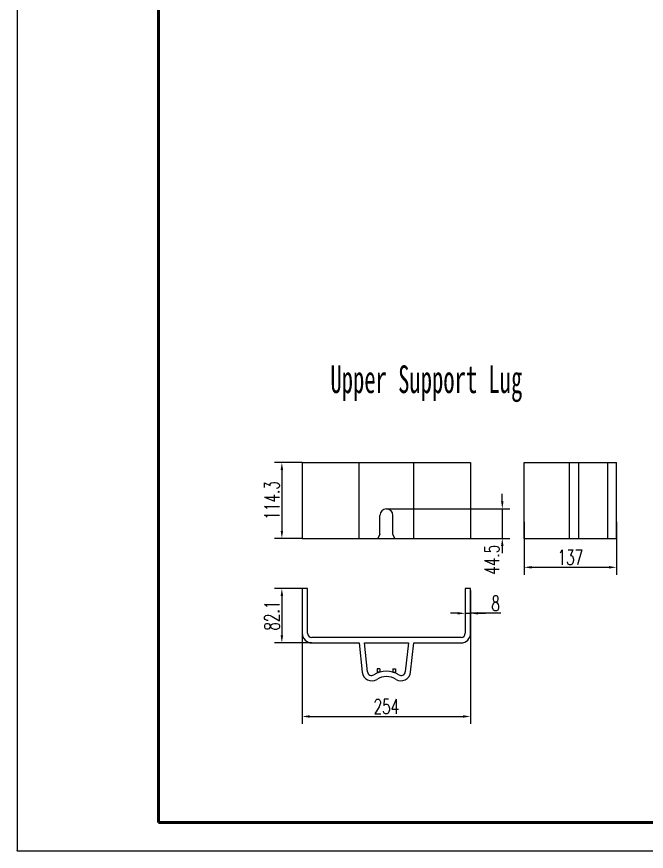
# Model space of a CAD drawing. Header units: millimetres. Extents: x 14764 to 276930, y -11609 to 135619.
# Drawn here: x 268993 to 270259, y 130007 to 131684 of the extents above; entities that cross this region are included whole.
import ezdxf

# ---------------------------------------------------------------- set-up
doc = ezdxf.new("R2010")
doc.units = ezdxf.units.MM
doc.header["$LTSCALE"] = 23.1
doc.header["$PDMODE"] = 3
doc.header["$PDSIZE"] = 1
doc.layers.get('0').update_dxf_attribs({"linetype": 'CONTINUOUS'})
doc.layers.get('Defpoints').update_dxf_attribs({"linetype": 'CONTINUOUS'})
doc.layers.add('标注、文本', color=3, linetype='CONTINUOUS', lineweight=25)
doc.layers.add('粗实线', color=7, linetype='CONTINUOUS', lineweight=50)
doc.styles.add('DFT', font='simplex.shx', dxfattribs={"width": 0.67, "bigfont": 'dft.shx'})
doc.styles.add('TEXTSTYLE_6', font='txt', dxfattribs={"width": 0.8})
doc.dimstyles.new('INTE$0', dxfattribs={"dimscale": 5, "dimtxt": 4, "dimasz": 3, "dimexe": 3, "dimexo": 0, "dimgap": 1, "dimtad": 1, "dimdec": 3, "dimdsep": 46, "dimtxsty": 'DFT', "dimcen": 0, "dimclrd": 3, "dimclre": 3, "dimclrt": 6, "dimadec": 0, "dimazin": 0, "dimtfac": 1, "dimtdec": 3, "dimtix": 1, "dimtmove": 1, "dimatfit": 0, "dimfxl": 0, "dimtolj": 1, "dimtzin": 0, "dimarcsym": 0})

# ---------------------------------------------------------------- blocks, each defined once
blk = doc.blocks.new('*D256')
at = {"color": 3, "lineweight": -2, "transparency": 16777216}
for p, q in [((269567.2, 130788.1), (269511.3, 130788.1)), ((269526.3, 130773.1), (269526.3, 130650.7)), ((269567.2, 130635.7), (269511.3, 130635.7))]:
    blk.add_line(p, q, dxfattribs=at)
at = {"color": 3, "transparency": 16777216}
for points in [[(269523.8, 130773.1), (269528.8, 130773.1), (269526.3, 130788.1)], [(269523.8, 130650.7), (269528.8, 130650.7), (269526.3, 130635.7)]]:
    blk.add_solid(points, dxfattribs=at)
at = {"layer": 'Defpoints', "color": 0, "transparency": 16777216}
for p in [(269567.2, 130788.1), (269526.3, 130635.7), (269567.2, 130635.7)]:
    blk.add_point(p, dxfattribs=at)
at = {"color": 6, "transparency": 16777216, "insert": (269506.3, 130711.9), "char_height": 30, "attachment_point": 5, "rotation": 90, "style": 'DFT'}
blk.add_mtext('\\A1;114.3', dxfattribs=at)
blk = doc.blocks.new('*D257')
at = {"color": 3, "lineweight": -2, "transparency": 16777216}
for p, q in [((269969.7, 130710), (269969.7, 130725)), ((269736.6, 130695), (269984.7, 130695)), ((269969.7, 130695), (269969.7, 130635.7)), ((269862.9, 130635.7), (269984.7, 130635.7)), ((269969.7, 130620.7), (269969.7, 130605.7))]:
    blk.add_line(p, q, dxfattribs=at)
at = {"color": 3, "transparency": 16777216}
for points in [[(269967.2, 130710), (269972.2, 130710), (269969.7, 130695)], [(269967.2, 130620.7), (269972.2, 130620.7), (269969.7, 130635.7)]]:
    blk.add_solid(points, dxfattribs=at)
at = {"layer": 'Defpoints', "color": 0, "transparency": 16777216}
for p in [(269736.6, 130695), (269862.9, 130635.7), (269969.7, 130635.7)]:
    blk.add_point(p, dxfattribs=at)
at = {"color": 6, "transparency": 16777216, "insert": (269948.7, 130592.8), "char_height": 30, "attachment_point": 5, "rotation": 90, "style": 'DFT'}
blk.add_mtext('\\A1;44.5', dxfattribs=at)
blk = doc.blocks.new('*D258')
at = {"color": 3, "lineweight": -2, "transparency": 16777216}
for p, q in [((270013.7, 130669.1), (270013.7, 130562.5)), ((270199.4, 130669.1), (270199.4, 130562.5)), ((270028.7, 130577.5), (270184.4, 130577.5))]:
    blk.add_line(p, q, dxfattribs=at)
at = {"color": 3, "transparency": 16777216}
for points in [[(270028.7, 130580), (270028.7, 130575), (270013.7, 130577.5)], [(270184.4, 130580), (270184.4, 130575), (270199.4, 130577.5)]]:
    blk.add_solid(points, dxfattribs=at)
at = {"layer": 'Defpoints', "color": 0, "transparency": 16777216}
for p in [(270013.7, 130669.1), (270199.4, 130669.1), (270199.4, 130577.5)]:
    blk.add_point(p, dxfattribs=at)
at = {"color": 6, "transparency": 16777216, "insert": (270106.6, 130597.5), "char_height": 30, "attachment_point": 5, "style": 'DFT'}
blk.add_mtext('\\A1;137', dxfattribs=at)
blk = doc.blocks.new('*D259')
at = {"color": 3, "lineweight": -2, "transparency": 16777216}
for p, q in [((269567.2, 130490), (269567.2, 130262.7)), ((269905.9, 130490), (269905.9, 130262.7)), ((269582.2, 130277.7), (269890.9, 130277.7))]:
    blk.add_line(p, q, dxfattribs=at)
at = {"color": 3, "transparency": 16777216}
for points in [[(269582.2, 130280.2), (269582.2, 130275.2), (269567.2, 130277.7)], [(269890.9, 130280.2), (269890.9, 130275.2), (269905.9, 130277.7)]]:
    blk.add_solid(points, dxfattribs=at)
at = {"layer": 'Defpoints', "color": 0, "transparency": 16777216}
for p in [(269567.2, 130490), (269905.9, 130490), (269905.9, 130277.7)]:
    blk.add_point(p, dxfattribs=at)
at = {"color": 6, "transparency": 16777216, "insert": (269736.6, 130297.7), "char_height": 30, "attachment_point": 5, "style": 'DFT'}
blk.add_mtext('\\A1;254', dxfattribs=at)
blk = doc.blocks.new('*D260')
at = {"color": 3, "lineweight": -2, "transparency": 16777216}
for p, q in [((269895.2, 130507.5), (269895.2, 130470.1)), ((269905.9, 130507.5), (269905.9, 130470.1)), ((269880.2, 130485.1), (269865.2, 130485.1)), ((269895.2, 130485.1), (269905.9, 130485.1)), ((269895.2, 130485.1), (269905.9, 130485.1)), ((269967.1, 130485.1), (269905.9, 130485.1)), ((269920.9, 130485.1), (269935.9, 130485.1))]:
    blk.add_line(p, q, dxfattribs=at)
at = {"color": 3, "transparency": 16777216}
for points in [[(269880.2, 130487.6), (269880.2, 130482.6), (269895.2, 130485.1)], [(269920.9, 130487.6), (269920.9, 130482.6), (269905.9, 130485.1)]]:
    blk.add_solid(points, dxfattribs=at)
at = {"layer": 'Defpoints', "color": 0, "transparency": 16777216}
for p in [(269895.2, 130507.5), (269905.9, 130507.5), (269905.9, 130485.1)]:
    blk.add_point(p, dxfattribs=at)
at = {"color": 6, "transparency": 16777216, "insert": (269956.2, 130505.1), "char_height": 30, "attachment_point": 5, "style": 'DFT'}
blk.add_mtext('\\A1;8', dxfattribs=at)
blk = doc.blocks.new('*D261')
at = {"color": 3, "lineweight": -2, "transparency": 16777216}
for p, q in [((269577.9, 130535.1), (269511.3, 130535.1)), ((269526.3, 130520.1), (269526.3, 130440.7)), ((269586.4, 130425.7), (269511.3, 130425.7))]:
    blk.add_line(p, q, dxfattribs=at)
at = {"color": 3, "transparency": 16777216}
for points in [[(269523.8, 130520.1), (269528.8, 130520.1), (269526.3, 130535.1)], [(269523.8, 130440.7), (269528.8, 130440.7), (269526.3, 130425.7)]]:
    blk.add_solid(points, dxfattribs=at)
at = {"layer": 'Defpoints', "color": 0, "transparency": 16777216}
for p in [(269577.9, 130535.1), (269526.3, 130425.7), (269586.4, 130425.7)]:
    blk.add_point(p, dxfattribs=at)
at = {"color": 6, "transparency": 16777216, "insert": (269506.3, 130480.4), "char_height": 30, "attachment_point": 5, "rotation": 90, "style": 'DFT'}
blk.add_mtext('\\A1;82.1', dxfattribs=at)

msp = doc.modelspace()

# ---------------------------------------------------------------- linework, layer by layer
at = {"color": 7, "linetype": 'Continuous'}
for p, q in [((269567.2179, 130788.0788), (269905.8846, 130788.0788)), ((269567.2179, 130788.0788), (269567.2179, 130635.6788)), ((269681.4846, 130635.6788), (269681.4846, 130788.0788)), ((269791.6179, 130635.6788), (269791.6179, 130788.0788)), ((269905.8846, 130788.0788), (269905.8846, 130635.6788)), ((270013.7013, 130788.0788), (270199.4338, 130788.0788)), ((270013.7013, 130635.6788), (270013.7013, 130788.0788)), ((270103.968, 130788.0788), (270103.968, 130635.6788)), ((270123.168, 130788.0788), (270123.168, 130635.6788)), ((270182.3006, 130635.6788), (270182.3006, 130788.0788)), ((270199.4347, 130635.6788), (270199.4347, 130788.0788)), ((269723.3513, 130644.2121), (269723.3513, 130681.8121)), ((269749.7513, 130644.2121), (269749.7513, 130681.8121)), ((269723.3513, 130644.2121), (269719.3513, 130635.6788)), ((269753.7513, 130635.6788), (269749.7513, 130644.2121)), ((269567.2179, 130635.6788), (269905.8846, 130635.6788)), ((270013.7013, 130635.6788), (270199.4338, 130635.6788)), ((269577.8846, 130535.1213), (269567.2179, 130535.1213)), ((269567.2179, 130535.1213), (269567.2179, 130444.8547)), ((269577.8846, 130444.8547), (269577.8846, 130535.1213)), ((269895.2179, 130535.1213), (269895.2179, 130444.8547)), ((269905.8846, 130535.1213), (269895.2179, 130535.1213)), ((269905.8846, 130444.8547), (269905.8846, 130535.1213)), ((269886.6846, 130436.3213), (269586.4179, 130436.3213)), ((269586.4179, 130425.6547), (269681.4846, 130425.6547)), ((269681.4846, 130425.6547), (269687.8846, 130366.522)), ((269692.2136, 130425.6547), (269780.889, 130425.6547)), ((269698.4893, 130367.6698), (269692.2136, 130425.6547)), ((269780.889, 130425.6547), (269774.6132, 130367.6698)), ((269785.2179, 130366.522), (269791.6179, 130425.6547)), ((269791.6179, 130425.6547), (269886.6846, 130425.6547)), ((269718.0179, 130373.3628), (269718.0179, 130366.6961)), ((269723.3513, 130373.3628), (269718.0179, 130373.3628)), ((269723.3513, 130373.3628), (269723.3513, 130366.6961)), ((269749.7513, 130373.3628), (269749.7513, 130366.6961)), ((269749.7513, 130373.3628), (269755.0846, 130373.3628)), ((269755.0846, 130373.3628), (269755.0846, 130366.6961)), ((269723.3513, 130366.6961), (269718.0179, 130366.6961)), ((269749.7513, 130366.6961), (269755.0846, 130366.6961))]:
    msp.add_line(p, q, dxfattribs=at)
at = {"color": 2, "linetype": 'Continuous'}
for p, q in [((269895.2179, 130530.8713), (269895.2179, 130507.4936)), ((269905.8846, 130530.8713), (269905.8846, 130507.4936))]:
    msp.add_line(p, q, dxfattribs=at)
at = {"color": 7, "linetype": 'Continuous'}
for centre, radius, start, end in [((269736.5513, 130681.8121), 13.2, 0, 180), ((269586.4179, 130444.8547), 19.2, 180, 270), ((269586.4179, 130444.8547), 8.5333, 180, 270), ((269886.6846, 130444.8547), 8.5333, 270, 0), ((269886.6846, 130444.8547), 19.2, 270, 0), ((269706.9731, 130368.588), 19.2, 186.1771493, 302.1858415), ((269706.9731, 130368.588), 8.5333, 186.1771493, 302.1858415), ((269736.5513, 130321.5929), 46.995, 57.8141585, 122.1858415), ((269736.5513, 130321.5929), 36.3284, 57.8141585, 122.1858415), ((269766.1294, 130368.588), 19.2, 237.8141585, 353.8228507), ((269766.1294, 130368.588), 8.5333, 237.8141585, 353.8228507)]:
    msp.add_arc(centre, radius, start, end, dxfattribs=at)
at = {"layer": '标注、文本'}
for p, q in [((268993.8272, 133383.7085), (268993.8272, 130007.677)), ((268993.8272, 130007.677), (273768.0132, 130007.677))]:
    msp.add_line(p, q, dxfattribs=at)
msp.add_point((268993.8272, 130007.677), dxfattribs=at)
at = {"layer": '粗实线'}
for p, q in [((269278.005, 133326.8729), (269278.005, 130064.5126)), ((269278.005, 130064.5126), (273711.1776, 130064.5126))]:
    msp.add_line(p, q, dxfattribs=at)

# ---------------------------------------------------------------- texts
at = {"color": 0, "style": 'TEXTSTYLE_6', "width": 0.6}
msp.add_text('Upper Support Lug', height=55.640826, dxfattribs=at).set_placement((269623.9898, 130927.7846))

# ---------------------------------------------------------------- dimensions: what is measured, and where the dimension line sits
for base, p1, p2, text, picture, middle in [((269526.2954, 130635.6788), (269567.2179, 130788.0788), (269567.2179, 130635.6788), '114.3', '*D256', (269506.2954, 130711.8788)), ((269526.2954, 130425.6547), (269577.8846, 130535.1213), (269586.4179, 130425.6547), '82.1', '*D261', (269506.2954, 130480.388))]:
    dim = msp.add_linear_dim(base=base, p1=p1, p2=p2, angle=90, text=text, dimstyle='INTE$0', override={"dimtxt": 6})
    dim.commit()
    dim.dimension.update_dxf_attribs({"geometry": picture, "text_midpoint": middle})
dim = msp.add_linear_dim(base=(269969.7309, 130635.6788), p1=(269736.5513, 130695.0121), p2=(269862.9173, 130635.6788), angle=90, text='44.5', dimstyle='INTE$0', override={"dimtxt": 6})
dim.commit()
dim.dimension.update_dxf_attribs({"geometry": '*D257', "text_midpoint": (269968.7425, 130592.8136), "dimtype": 160})
for base, p1, p2, text, picture, middle in [((270199.4347, 130577.5038), (270013.7013, 130669.1226), (270199.4347, 130669.1226), '137', '*D258', (270106.568, 130597.5038)), ((269905.8846, 130277.7005), (269567.2179, 130489.988), (269905.8846, 130489.988), '254', '*D259', (269736.5513, 130297.7005))]:
    dim = msp.add_linear_dim(base=base, p1=p1, p2=p2, text=text, dimstyle='INTE$0', override={"dimtxt": 6})
    dim.commit()
    dim.dimension.update_dxf_attribs({"geometry": picture, "text_midpoint": middle})
dim = msp.add_linear_dim(base=(269905.8846, 130485.1329), p1=(269895.2179, 130507.4936), p2=(269905.8846, 130507.4936), text='8', dimstyle='INTE$0', override={"dimtxt": 6})
dim.commit()
dim.dimension.update_dxf_attribs({"geometry": '*D260', "text_midpoint": (269956.1684, 130488.4264), "dimtype": 160})

doc.saveas('drawing.dxf')
